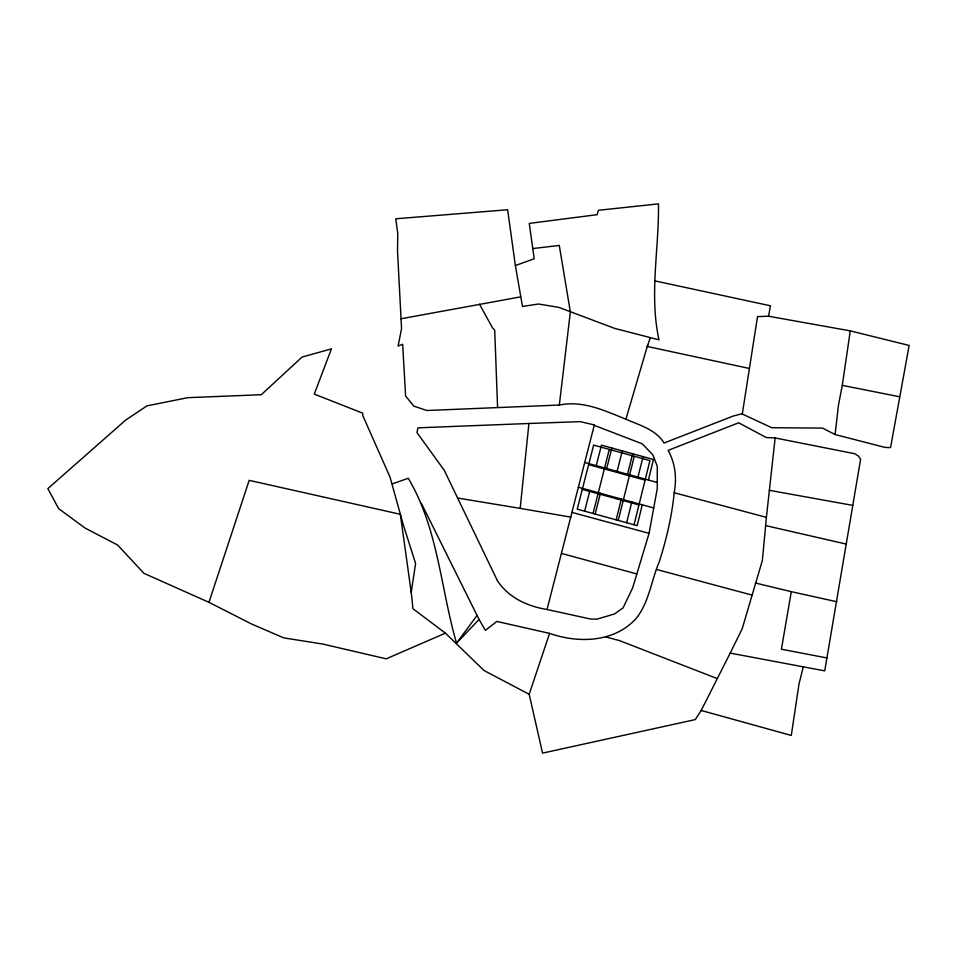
<?xml version="1.0" encoding="UTF-8"?>
<svg xmlns="http://www.w3.org/2000/svg" width="957" height="957" viewBox="0 0 957 957"><rect width="100%" height="100%" fill="white"/><g stroke="black" fill="none" stroke-linecap="round" stroke-linejoin="round"><path stroke-width="1.44" d="M515.368 265.544L534.185 258.797L529.281 223.412L597.132 214.667L598.316 210.301L658.476 203.877C659.086 249.275 649.133 294.768 658.978 339.843L614.681 328.407L558.721 307.329L538.516 304.027L522.474 306.443L515.368 265.544L507.641 209.75L395.743 218.794L397.765 233.496L397.526 251.236L401.557 328.622L398.076 346.099L402.67 344.293L405.601 396.007L413.831 406.115L426.87 410.505L559.331 405.038C582.897 400.182 604.609 410.709 625.914 419.19C639.755 425.363 655.545 429.298 664.086 443.019L733.265 416.032L741.771 413.783L771.737 427.707L822.53 428.102L835.114 434.538L885.01 447.409L890.548 447.601L909.15 345.453L850.283 330.871L768.567 316.229L757.525 316.6L742.297 414.058M674.195 492.735C676.874 478.237 675.379 463.344 668.118 450.376L738.672 422.791L766.258 437.528L775.134 437.959L854.673 453.714L858.465 456.058L860.606 459.3L824.719 670.857L730.191 653.105L701.194 710.465L695.284 719.592L542.559 753.123L529.173 694.292L549.593 633.378C578.614 643.523 614.274 642.542 636.202 618.437C649.241 602.025 651.286 580.42 659.337 561.58C666.443 539.162 671.934 516.17 674.195 492.735L766.401 517.366L762.358 560.479L742.177 628.845L730.191 653.105M570.862 517.151L520.189 508.37L528.922 423.484L580.169 421.642L594.345 424.932L547.033 609.489C527.618 606.367 508.801 597.778 497.568 581.007L444.311 470.389L416.929 432.564L417.982 427.839L528.922 423.484M766.401 517.366L775.134 437.959M559.331 405.038L570.36 311.91L559.283 245.435L532.81 248.569M835.114 434.538L838.44 405.301L842.28 385.372L850.283 330.871M445.388 633.151L412.957 608.724L411.235 592.419L415.589 563.41L403.28 524.747L390.037 477.124L362.751 415.505L362.739 413.161L314.267 394.105L331.433 348.874L302.077 357.057L261.297 394.715L187.799 397.681L146.983 405.864L125.642 420.099L47.85 488.632L58.64 508.622L85.029 528.037L117.639 545.047L143.933 573.327L208.961 602.324L251.607 624.036L283.822 637.9L322.832 644.061L386.221 658.835L445.388 633.151L484.086 670.546L529.173 694.292M755.384 583.004L791.295 591.665L781.414 649.229L826.968 657.949M768.567 316.229L770.457 305.785L654.696 280.856M547.033 609.489L590.122 618.94L596.833 619.191L614.609 613.927L623.091 607.839L632.673 587.861L649.073 533.348L657.268 488.608L657.28 466.37L652.889 454.886L642.267 443.845L594.237 425.339M634.048 524.759L649.923 460.58L593.639 445.077L577.227 509.148L637.147 525.608L642.279 504.806M648.403 480.007L653.464 459.48L601.463 445.161L596.247 465.652M618.246 520.417L634.264 456.262M626.656 522.725L631.811 501.935M637.972 477.136L643.068 456.621M616.152 519.842L621.344 499.052M627.541 474.265L632.673 453.762M803.294 666.85L798.987 684.052L791.295 735.454L701.194 710.465M595.146 514.076L600.41 493.298M606.678 468.523L611.87 448.032M617.109 471.406L622.265 450.891M584.631 511.182L589.931 490.415M593.041 513.502L609.298 449.383M650.329 337.701L647.255 346.47L749.427 368.469M625.914 419.19L647.71 344.927M208.961 602.324L249.179 480.354L400.337 514.28L411.235 592.419M392.358 483.871L408.256 478.273C438.139 528.276 440.591 588.34 456.537 643.152L477.065 615.399M456.537 643.152L479.062 619.442L421.343 503.31M400.983 318.777L520.644 296.873M457.518 498.023L520.189 508.37M769.332 490.307L852.843 505.392M842.28 385.372L899.628 396.76M791.295 591.665L836.944 601.786M549.593 633.378L496.85 621.44L485.39 630.352L479.062 619.442M765.576 525.572L846.383 544.114M656.478 569.451L752.07 595.098M605.937 636.967L619.586 640.64L717.092 678.525M571.903 512.378L649.073 533.348M561.508 553.433L636.692 573.913M584.703 462.482L657.268 482.448M588.639 464.6L645.078 480.139M578.351 487.233L653.727 507.952M582.299 489.362L638.953 504.937M479.505 304.23L492.472 327.761L494.709 330.177L497.58 407.251"/></g></svg>
